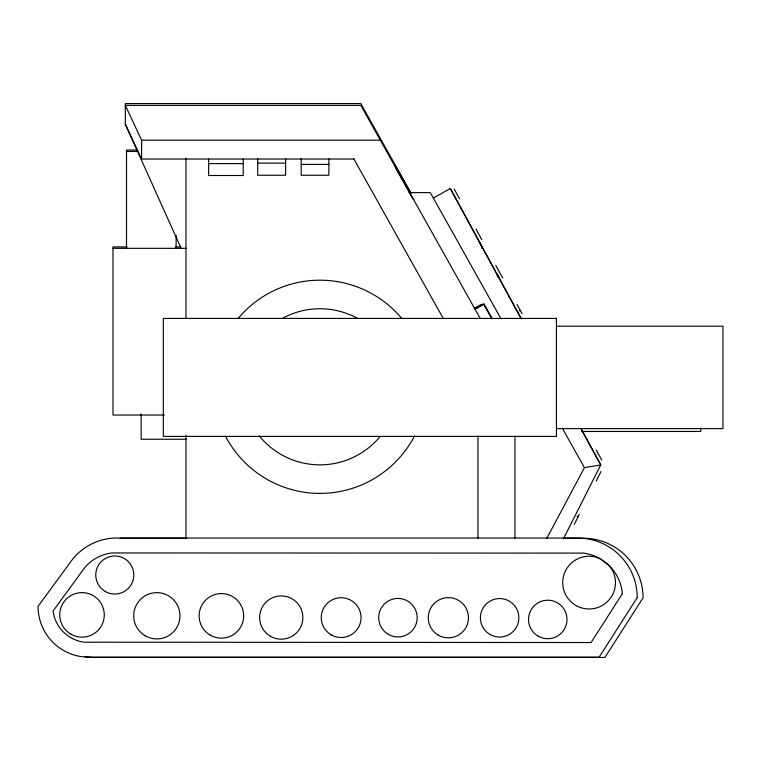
<?xml version="1.0" encoding="UTF-8"?>
<svg xmlns="http://www.w3.org/2000/svg" width="761" height="761" viewBox="0 0 761 761"><rect width="100%" height="100%" fill="white"/><g stroke="black" fill="none" stroke-linecap="round" stroke-linejoin="round"><path stroke-width="1.14" d="M181.108 248.286L125.327 124.243L125.337 103.582L360.819 103.582L411.073 193.256M353.913 159.039L141.584 159.039L141.594 140.176L125.337 105.379L360.819 105.379L480.267 318.526M563.416 538.769L600.752 464.942L580.928 428.481M574.336 524.253L579.292 514.446M596.196 481.019L601.028 471.468M546.74 538.446L584.429 467.644L600.752 464.942L580.881 428.433M433.342 198.041L450.312 188.528L520.905 318.041M481.789 248.457L482.484 248.076M497.047 275.682L497.732 275.292M497.542 276.576L498.179 276.091M497.656 276.766L498.341 276.386M497.761 276.966L498.455 276.576M474.522 308.272L481.504 304.362M474.816 308.804L483.872 303.734L491.958 318.155M475.064 309.242L483.739 304.381L491.834 318.821M519.145 310.983L520.258 310.374M141.594 140.176L380.319 140.176M136.314 150.06L126.516 150.06L126.516 248.333M126.516 151.458L137.284 151.458M257.703 163.13L285.594 163.13M208.619 163.605L243.225 163.605M301.213 164.405L328.885 164.405M408.952 192.619L430.307 192.619L500.995 318.764M127.144 246.935L112.999 246.935L112.999 415.049L164.424 415.049M175.477 246.935L180.405 246.935M112.999 248.333L186.084 248.333M556.443 326.212L722.95 326.212L722.95 428.624L556.443 428.624M581.471 431.458L700.738 431.458L700.738 427.844M186.245 439.249L141.118 439.249L141.118 413.927M120.124 538.274L186.654 538.274M563.292 538.274L583.497 538.274A59.577 59.577 0 0 1 643.064 597.851L604.947 657.418L94.697 657.418A50.816 50.816 0 0 1 84.775 656.448M576.962 516.215L578.103 516.795M609.409 565.87L600.629 559.078L595.92 557.128A26.378 26.378 0 0 0 562.712 582.612A26.378 26.378 0 0 0 595.92 608.096A26.378 26.378 0 0 0 611.939 569.428L608.819 565.347M479.297 242.398L480.229 244.11M480.419 244.395L480.981 245.394M481.209 245.803L482.683 248.438M497.466 274.807L498.855 277.299M562.35 428.243L584.429 467.644M395.159 165.308L410.588 192.828M395.159 167.106L413.309 199.487M353.713 158.678L443.225 318.412M454.212 189.013L459.625 198.954M476.025 229.09L481.742 239.601M495.792 265.399L502.707 278.107M517.052 304.476L522.036 313.627M596.272 450.046L601.78 460.158M450.312 188.528L521.275 318.907M125.327 124.243L141.584 159.039M514.94 436.11L514.94 538.037M477.965 436.11L477.965 538.037M328.885 158.726L328.885 175.239L301.213 175.239L301.213 158.726M285.594 158.621L285.594 175.239L257.703 175.239L257.703 158.621M243.225 158.982L243.225 175.506L208.619 175.506L208.619 158.982M185.96 158.117L185.96 318.393M185.96 435.178L185.96 538.683M176.114 235.339L176.114 248.333M414.583 435.863A106.607 106.607 0 0 1 225.484 436.205M238.174 318.383A106.607 106.607 0 0 1 401.475 318.117M380.167 436.434A78.041 78.041 0 0 1 259.159 435.749M283.263 317.908A78.041 78.041 0 0 1 357.356 318.298M622.308 593.77L591.107 642.531L84.148 642.198A36.138 36.138 0 0 1 53.042 611.083L84.775 567.525A42.388 42.388 0 0 1 111.867 552.952L583.525 553.104A44.889 44.889 0 0 1 622.175 591.754L622.308 593.77M637.242 597.613L599.126 657.19L88.866 657.19A50.816 50.816 0 0 1 38.05 606.365L70.992 561.342A57.056 57.056 0 0 1 114.293 538.037L577.666 538.037A59.577 59.577 0 0 1 637.242 597.613M556.443 318.421L163.33 318.421L163.33 436.414L556.443 436.414L556.443 318.421M70.878 634.179A22.269 22.269 0 0 0 104.286 614.898A22.269 22.269 0 0 0 70.878 595.606A22.269 22.269 0 0 0 70.878 634.179M105.284 591.487A19.025 19.025 0 0 0 133.822 575.012A19.025 19.025 0 0 0 105.284 558.526A19.025 19.025 0 0 0 105.284 591.487M145.265 635.825A23.134 23.134 0 0 0 179.976 615.782A23.134 23.134 0 0 0 145.265 595.749A23.134 23.134 0 0 0 145.265 635.825M210.264 635.15A22.269 22.269 0 0 0 243.672 615.858A22.269 22.269 0 0 0 210.264 596.576A22.269 22.269 0 0 0 210.264 635.15M270.431 636.263A21.622 21.622 0 0 0 302.868 617.532A21.622 21.622 0 0 0 270.431 598.812A21.622 21.622 0 0 0 270.431 636.263M331.206 634.836A19.891 19.891 0 0 0 361.047 617.609A19.891 19.891 0 0 0 331.206 600.381A19.891 19.891 0 0 0 331.206 634.836M388.31 634.341A19.244 19.244 0 0 0 417.18 617.675A19.244 19.244 0 0 0 388.31 601.009A19.244 19.244 0 0 0 388.31 634.341M438.307 635.15A20.109 20.109 0 0 0 468.472 617.742A20.109 20.109 0 0 0 438.307 600.324A20.109 20.109 0 0 0 438.307 635.15M490.008 634.465A19.244 19.244 0 0 0 518.878 617.799A19.244 19.244 0 0 0 490.008 601.133A19.244 19.244 0 0 0 490.008 634.465M538.132 636.129A19.244 19.244 0 0 0 567.002 619.464A19.244 19.244 0 0 0 538.132 602.798A19.244 19.244 0 0 0 538.132 636.129"/></g></svg>
